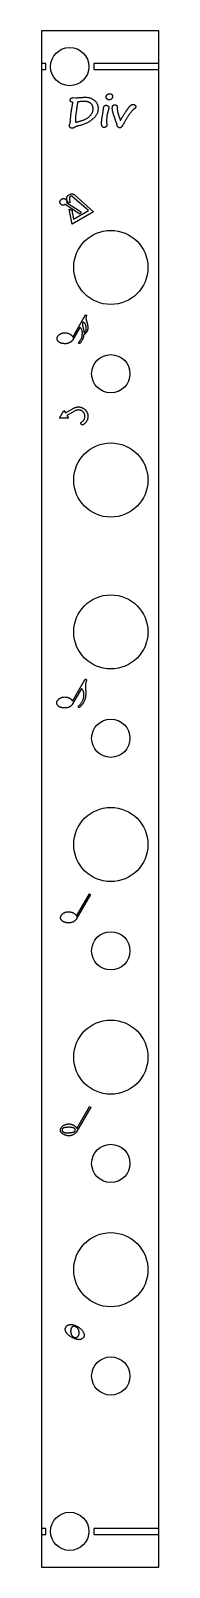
# Model space of a CAD drawing. Extents: x 490 to 500, y 427 to 556.
import ezdxf

# ---------------------------------------------------------------- set-up
doc = ezdxf.new("R2010")
doc.units = 0
doc.layers.get('0').update_dxf_attribs({"linetype": 'CONTINUOUS'})

msp = doc.modelspace()

# ---------------------------------------------------------------- linework, layer by layer
at = {"color": 7, "linetype": 'CONTINUOUS'}
for p, q in [((499.57, 555.93), (489.77, 555.93)), ((489.77, 555.93), (489.77, 553.18)), ((499.57, 553.18), (499.57, 555.93)), ((489.77, 553.18), (489.77, 552.68)), ((490.14, 553.18), (489.77, 553.18)), ((489.77, 552.68), (490.14, 552.68)), ((489.77, 552.68), (489.77, 430.68)), ((490.14, 552.68), (490.14, 553.18)), ((494.14, 553.18), (494.14, 552.68)), ((499.57, 553.18), (494.14, 553.18)), ((494.14, 552.68), (499.57, 552.68)), ((499.57, 552.68), (499.57, 553.18)), ((499.57, 430.68), (499.57, 552.68)), ((492.4, 550.33), (492.63, 550.32)), ((494.9, 549.04), (494.9, 549.04)), ((495.35, 549.23), (495.34, 549.2)), ((492.14, 548.09), (492.17, 548.19)), ((492.9, 540.63), (491.76, 541.4)), ((491.88, 541.56), (493.03, 540.8)), ((491.96, 541.63), (491.9, 541.88)), ((492.16, 541.53), (491.96, 541.63)), ((492.04, 542.17), (492.16, 542.24)), ((492.34, 539.75), (492.1, 541)), ((492.1, 541), (492.32, 540.91)), ((492.11, 541.93), (492.16, 541.53)), ((492.25, 542.08), (492.13, 542.01)), ((493.7, 540.89), (492.35, 542.07)), ((492.5, 542.22), (494.12, 540.77)), ((492.32, 540.91), (492.45, 540.18)), ((494.12, 540.77), (492.34, 539.75)), ((492.45, 540.18), (493.7, 540.89)), ((492.39, 530.31), (493.47, 532.18)), ((493.47, 532.18), (493.51, 532.16)), ((493.54, 532.1), (493.54, 532.09)), ((493.54, 532.09), (493.54, 532.09)), ((493.54, 532.09), (493.54, 532.08)), ((492.98, 531.12), (492.36, 530.04)), ((493.31, 531.54), (493.28, 531.56)), ((493.43, 530.75), (493.46, 530.8)), ((492.9, 529.87), (492.91, 529.89)), ((493.2, 530.1), (493.17, 530.05)), ((493.32, 530.49), (493.29, 530.44)), ((491.78, 523.96), (492.47, 524.36)), ((491.29, 523.53), (491.65, 524.17)), ((492.03, 523.52), (491.29, 523.53)), ((491.65, 524.17), (491.78, 523.96)), ((492.59, 524.14), (491.9, 523.74)), ((491.9, 523.74), (492.03, 523.52)), ((492.38, 499.85), (493.44, 501.69)), ((493.48, 501.7), (493.5, 501.68)), ((493.12, 500.92), (492.35, 499.58)), ((493.3, 499.74), (493.28, 499.72)), ((493.87, 483.69), (492.68, 481.62)), ((492.7, 481.88), (493.78, 483.75)), ((493.78, 483.75), (493.87, 483.69)), ((493.89, 465.9), (492.7, 463.85)), ((492.73, 464.12), (493.79, 465.96)), ((493.79, 465.96), (493.89, 465.9)), ((489.77, 430.68), (489.77, 430.18)), ((490.14, 430.68), (489.77, 430.68)), ((490.14, 430.18), (490.14, 430.68)), ((494.14, 430.68), (494.14, 430.18)), ((499.57, 430.68), (494.14, 430.68)), ((499.57, 430.18), (499.57, 430.68)), ((489.77, 430.18), (490.14, 430.18)), ((489.77, 430.18), (489.77, 427.43)), ((494.14, 430.18), (499.57, 430.18)), ((499.57, 427.43), (499.57, 430.18)), ((489.77, 427.43), (499.57, 427.43))]:
    msp.add_line(p, q, dxfattribs=at)
for centre, radius in [((492.14, 552.93), 1.6), ((495.57, 536.13), 3.1), ((495.57, 527.24), 1.6), ((495.57, 518.35), 3.1), ((495.57, 505.65), 3.1), ((495.57, 496.76), 1.6), ((495.57, 487.87), 3.1), ((495.57, 478.98), 1.6), ((495.57, 470.09), 3.1), ((495.57, 461.2), 1.6), ((495.57, 452.31), 3.1), ((495.57, 443.42), 1.6), ((492.14, 430.43), 1.6)]:
    msp.add_circle(centre, radius, dxfattribs=at)
for points, knots in [([(492.17, 550.11), (492.17, 550.12), (492.17, 550.15), (492.19, 550.19), (492.21, 550.22), (492.24, 550.26), (492.28, 550.29), (492.32, 550.31), (492.36, 550.33), (492.39, 550.33), (492.4, 550.33)], [0, 0, 0, 0, 0.113234, 0.231256, 0.355343, 0.494543, 0.634034, 0.762277, 0.882521, 1, 1, 1, 1]), ([(492.36, 549.95), (492.35, 549.95), (492.32, 549.96), (492.28, 549.97), (492.24, 549.99), (492.22, 550.01), (492.19, 550.03), (492.18, 550.05), (492.17, 550.08), (492.17, 550.1), (492.17, 550.11)], [0, 0, 0, 0, 0.174698, 0.330483, 0.46874, 0.591449, 0.700102, 0.802787, 0.899422, 1, 1, 1, 1]), ([(492.63, 550.32), (492.66, 550.32), (492.72, 550.32), (492.82, 550.33), (492.94, 550.33), (493.02, 550.34), (493.06, 550.34)], [0, 0, 0, 0, 0.199102, 0.431898, 0.698483, 1, 1, 1, 1]), ([(492.87, 549.98), (492.86, 549.98), (492.84, 549.98), (492.82, 549.98), (492.81, 549.98)], [0, 0, 0, 0, 0.557015, 1, 1, 1, 1]), ([(493.39, 550.01), (493.35, 550.01), (493.27, 550.01), (493.15, 550), (493.01, 550), (492.92, 549.99), (492.87, 549.98)], [0, 0, 0, 0, 0.217791, 0.456997, 0.717682, 1, 1, 1, 1]), ([(493.06, 550.34), (493.1, 550.35), (493.17, 550.35), (493.27, 550.36), (493.36, 550.36), (493.42, 550.36), (493.44, 550.36)], [0, 0, 0, 0, 0.293882, 0.558383, 0.79375, 1, 1, 1, 1]), ([(494.09, 549.41), (494.09, 549.43), (494.09, 549.48), (494.08, 549.54), (494.06, 549.6), (494.04, 549.66), (494.02, 549.71), (493.98, 549.76), (493.94, 549.81), (493.9, 549.85), (493.85, 549.89), (493.79, 549.92), (493.73, 549.95), (493.67, 549.97), (493.61, 549.99), (493.54, 550), (493.46, 550.01), (493.41, 550.01), (493.39, 550.01)], [0, 0, 0, 0, 0.064174, 0.126002, 0.185277, 0.242934, 0.300069, 0.35769, 0.415777, 0.475472, 0.536399, 0.597159, 0.659248, 0.722379, 0.787865, 0.855466, 0.926212, 1, 1, 1, 1]), ([(493.44, 550.36), (493.48, 550.36), (493.56, 550.36), (493.67, 550.35), (493.77, 550.33), (493.87, 550.3), (493.97, 550.26), (494.05, 550.22), (494.14, 550.16), (494.21, 550.1), (494.28, 550.03), (494.34, 549.96), (494.39, 549.88), (494.44, 549.79), (494.47, 549.7), (494.49, 549.61), (494.5, 549.51), (494.51, 549.44), (494.51, 549.4)], [0, 0, 0, 0, 0.072073, 0.140817, 0.207248, 0.271219, 0.33337, 0.394467, 0.455264, 0.516214, 0.576587, 0.635307, 0.693529, 0.751707, 0.810728, 0.871422, 0.93443, 1, 1, 1, 1]), ([(495.18, 550.39), (495.18, 550.4), (495.18, 550.44), (495.2, 550.49), (495.22, 550.54), (495.26, 550.58), (495.3, 550.61), (495.35, 550.63), (495.41, 550.65), (495.45, 550.65), (495.48, 550.65)], [0, 0, 0, 0, 0.126587, 0.243542, 0.357362, 0.472232, 0.590962, 0.714805, 0.850135, 1, 1, 1, 1]), ([(495.43, 550.14), (495.42, 550.14), (495.39, 550.14), (495.34, 550.16), (495.3, 550.18), (495.26, 550.22), (495.22, 550.26), (495.2, 550.3), (495.18, 550.34), (495.18, 550.37), (495.18, 550.39)], [0, 0, 0, 0, 0.126073, 0.250363, 0.37963, 0.51878, 0.656687, 0.77953, 0.893199, 1, 1, 1, 1]), ([(495.73, 550.43), (495.72, 550.41), (495.72, 550.37), (495.7, 550.32), (495.67, 550.27), (495.62, 550.23), (495.57, 550.19), (495.52, 550.16), (495.48, 550.14), (495.45, 550.14), (495.43, 550.14)], [0, 0, 0, 0, 0.127579, 0.254655, 0.388734, 0.535461, 0.678805, 0.8029, 0.908315, 1, 1, 1, 1]), ([(495.48, 550.65), (495.49, 550.65), (495.53, 550.65), (495.58, 550.64), (495.62, 550.62), (495.66, 550.59), (495.69, 550.55), (495.71, 550.52), (495.72, 550.47), (495.72, 550.45), (495.73, 550.43)], [0, 0, 0, 0, 0.1438061, 0.2776732, 0.4041234, 0.5304867, 0.6531683, 0.7696361, 0.8830226, 1, 1, 1, 1]), ([(492.2, 548.48), (492.21, 548.58), (492.22, 548.78), (492.26, 549.08), (492.31, 549.39), (492.34, 549.6), (492.36, 549.71)], [0, 0, 0, 0, 0.2404744, 0.4873915, 0.7404888, 1, 1, 1, 1]), ([(492.39, 549.91), (492.39, 549.92), (492.39, 549.93), (492.38, 549.94), (492.38, 549.95), (492.37, 549.95), (492.36, 549.95)], [0, 0, 0, 0, 0.273047, 0.501902, 0.734393, 1, 1, 1, 1]), ([(492.36, 549.71), (492.37, 549.73), (492.37, 549.77), (492.38, 549.82), (492.39, 549.87), (492.39, 549.9), (492.39, 549.91)], [0, 0, 0, 0, 0.310744, 0.580366, 0.811356, 1, 1, 1, 1]), ([(492.81, 549.98), (492.8, 549.93), (492.78, 549.84), (492.76, 549.71), (492.74, 549.58), (492.72, 549.46), (492.71, 549.35), (492.69, 549.23), (492.68, 549.13), (492.66, 549.03), (492.65, 548.93), (492.64, 548.84), (492.63, 548.75), (492.63, 548.67), (492.62, 548.6), (492.62, 548.53), (492.62, 548.46), (492.62, 548.42), (492.62, 548.4)], [0, 0, 0, 0, 0.0874641, 0.1713575, 0.2523037, 0.3296834, 0.4038101, 0.4743752, 0.5420058, 0.6060819, 0.6669202, 0.7242469, 0.778314, 0.8291627, 0.8768245, 0.9212668, 0.9622219, 1, 1, 1, 1]), ([(492.63, 548.28), (492.64, 548.28), (492.66, 548.28), (492.7, 548.29), (492.74, 548.3), (492.8, 548.31), (492.87, 548.33), (492.95, 548.35), (493.04, 548.38), (493.14, 548.41), (493.24, 548.44), (493.34, 548.48), (493.43, 548.52), (493.52, 548.57), (493.61, 548.62), (493.69, 548.68), (493.76, 548.74), (493.83, 548.8), (493.89, 548.87), (493.94, 548.94), (493.99, 549.01), (494.03, 549.09), (494.06, 549.17), (494.08, 549.25), (494.09, 549.33), (494.09, 549.38), (494.09, 549.41)], [0, 0, 0, 0, 0.013721, 0.032866, 0.057509, 0.087685, 0.123171, 0.164527, 0.211146, 0.26334, 0.317632, 0.370029, 0.421243, 0.47089, 0.519711, 0.567494, 0.614711, 0.661352, 0.707145, 0.750989, 0.793453, 0.835071, 0.876016, 0.916873, 0.958151, 1, 1, 1, 1]), ([(494.51, 549.4), (494.51, 549.36), (494.5, 549.28), (494.48, 549.17), (494.45, 549.05), (494.4, 548.94), (494.33, 548.83), (494.25, 548.73), (494.16, 548.62), (494.05, 548.53), (493.94, 548.43), (493.82, 548.35), (493.69, 548.27), (493.55, 548.2), (493.41, 548.14), (493.27, 548.08), (493.12, 548.03), (493.01, 548.01), (492.96, 547.99)], [0, 0, 0, 0, 0.053315, 0.10582, 0.158787, 0.212715, 0.268515, 0.326461, 0.38764, 0.45224, 0.518599, 0.58508, 0.651957, 0.719094, 0.787471, 0.856751, 0.927679, 1, 1, 1, 1]), ([(494.8, 548.17), (494.8, 548.19), (494.8, 548.24), (494.8, 548.32), (494.81, 548.4), (494.82, 548.49), (494.83, 548.58), (494.84, 548.67), (494.86, 548.77), (494.87, 548.83), (494.87, 548.87)], [0, 0, 0, 0, 0.104576, 0.214981, 0.331243, 0.452773, 0.581061, 0.714757, 0.853919, 1, 1, 1, 1]), ([(494.87, 548.87), (494.88, 548.9), (494.89, 548.95), (494.9, 549.01), (494.9, 549.04)], [0, 0, 0, 0, 0.5148458, 1, 1, 1, 1]), ([(494.9, 549.04), (494.91, 549.06), (494.92, 549.11), (494.93, 549.17), (494.93, 549.23), (494.94, 549.28), (494.95, 549.32), (494.95, 549.35), (494.95, 549.37), (494.96, 549.39), (494.96, 549.39)], [0, 0, 0, 0, 0.207783, 0.391714, 0.551125, 0.68805, 0.802083, 0.890862, 0.956665, 1, 1, 1, 1]), ([(494.96, 549.39), (494.96, 549.41), (494.96, 549.45), (494.97, 549.51), (494.98, 549.56), (495.01, 549.6), (495.04, 549.64), (495.07, 549.67), (495.12, 549.69), (495.15, 549.69), (495.16, 549.69)], [0, 0, 0, 0, 0.150374, 0.290308, 0.421351, 0.547901, 0.667065, 0.77699, 0.885044, 1, 1, 1, 1]), ([(495.16, 549.69), (495.18, 549.69), (495.22, 549.69), (495.26, 549.68), (495.31, 549.66), (495.34, 549.64), (495.37, 549.61), (495.39, 549.58), (495.4, 549.55), (495.4, 549.52), (495.4, 549.51)], [0, 0, 0, 0, 0.163386, 0.309948, 0.44396, 0.572095, 0.691655, 0.799265, 0.899633, 1, 1, 1, 1]), ([(495.34, 549.2), (495.33, 549.17), (495.31, 549.12), (495.3, 549.04), (495.28, 548.97), (495.26, 548.9), (495.25, 548.84), (495.24, 548.78), (495.24, 548.72), (495.23, 548.65), (495.22, 548.57), (495.22, 548.48), (495.21, 548.4), (495.21, 548.35), (495.21, 548.33)], [0, 0, 0, 0, 0.0937, 0.182834, 0.267563, 0.34735, 0.422112, 0.492551, 0.558629, 0.619916, 0.731917, 0.832391, 0.921934, 1, 1, 1, 1]), ([(495.4, 549.51), (495.4, 549.51), (495.4, 549.49), (495.4, 549.47), (495.4, 549.44), (495.39, 549.41), (495.38, 549.37), (495.37, 549.33), (495.36, 549.28), (495.35, 549.25), (495.35, 549.23)], [0, 0, 0, 0, 0.06659, 0.149302, 0.250572, 0.366241, 0.49911, 0.648512, 0.816589, 1, 1, 1, 1]), ([(495.69, 549.46), (495.69, 549.48), (495.7, 549.52), (495.7, 549.58), (495.72, 549.63), (495.74, 549.67), (495.77, 549.7), (495.81, 549.72), (495.86, 549.74), (495.89, 549.74), (495.9, 549.74)], [0, 0, 0, 0, 0.164363, 0.307783, 0.434751, 0.549075, 0.655313, 0.762276, 0.874497, 1, 1, 1, 1]), ([(495.97, 548.42), (495.96, 548.45), (495.94, 548.51), (495.91, 548.6), (495.88, 548.68), (495.85, 548.76), (495.83, 548.84), (495.8, 548.91), (495.78, 548.98), (495.76, 549.05), (495.75, 549.11), (495.73, 549.17), (495.72, 549.23), (495.71, 549.28), (495.7, 549.33), (495.7, 549.38), (495.69, 549.42), (495.69, 549.45), (495.69, 549.46)], [0, 0, 0, 0, 0.088822, 0.173791, 0.255075, 0.332967, 0.407633, 0.478639, 0.545863, 0.609901, 0.670319, 0.727586, 0.781172, 0.831582, 0.878488, 0.921928, 0.962415, 1, 1, 1, 1]), ([(495.9, 549.74), (495.92, 549.74), (495.95, 549.74), (495.99, 549.72), (496.03, 549.7), (496.06, 549.68), (496.08, 549.64), (496.1, 549.59), (496.11, 549.54), (496.11, 549.51), (496.11, 549.49)], [0, 0, 0, 0, 0.129401, 0.24675, 0.354387, 0.461756, 0.575807, 0.700326, 0.839948, 1, 1, 1, 1]), ([(496.11, 549.49), (496.11, 549.46), (496.11, 549.41), (496.11, 549.35), (496.11, 549.3), (496.12, 549.26), (496.12, 549.23), (496.13, 549.21), (496.13, 549.19), (496.14, 549.16), (496.14, 549.12), (496.15, 549.09), (496.16, 549.05), (496.18, 548.99), (496.2, 548.92), (496.22, 548.84), (496.25, 548.77), (496.26, 548.73), (496.27, 548.71)], [0, 0, 0, 0, 0.093752, 0.17315, 0.238225, 0.288416, 0.31246, 0.340411, 0.373507, 0.410656, 0.453101, 0.499486, 0.551025, 0.606665, 0.718272, 0.821066, 0.915145, 1, 1, 1, 1]), ([(496.27, 548.71), (496.28, 548.69), (496.29, 548.67), (496.3, 548.62), (496.32, 548.57), (496.33, 548.54), (496.34, 548.52)], [0, 0, 0, 0, 0.207143, 0.443542, 0.707546, 1, 1, 1, 1]), ([(496.45, 548.55), (496.45, 548.55), (496.46, 548.57), (496.48, 548.6), (496.5, 548.64), (496.53, 548.69), (496.56, 548.74), (496.6, 548.8), (496.64, 548.87), (496.69, 548.95), (496.74, 549.03), (496.79, 549.11), (496.84, 549.18), (496.88, 549.25), (496.93, 549.31), (496.97, 549.37), (497.01, 549.43), (497.05, 549.48), (497.09, 549.53), (497.12, 549.57), (497.16, 549.61), (497.19, 549.64), (497.21, 549.67), (497.24, 549.69), (497.26, 549.71), (497.29, 549.73), (497.32, 549.74), (497.36, 549.76), (497.4, 549.76), (497.43, 549.77), (497.45, 549.77)], [0, 0, 0, 0, 0.015084, 0.036415, 0.063579, 0.096999, 0.136149, 0.181399, 0.232646, 0.290156, 0.349206, 0.405574, 0.459194, 0.510238, 0.558461, 0.603947, 0.646818, 0.686969, 0.724359, 0.758181, 0.789083, 0.816445, 0.840724, 0.861967, 0.879793, 0.894978, 0.921952, 0.948068, 0.973972, 1, 1, 1, 1]), ([(497.51, 549.38), (497.49, 549.37), (497.47, 549.35), (497.43, 549.31), (497.38, 549.27), (497.34, 549.22), (497.29, 549.16), (497.24, 549.09), (497.18, 549.02), (497.12, 548.94), (497.06, 548.85), (497, 548.76), (496.94, 548.66), (496.87, 548.56), (496.81, 548.45), (496.74, 548.34), (496.67, 548.22), (496.63, 548.13), (496.6, 548.09)], [0, 0, 0, 0, 0.029043, 0.062821, 0.1010178, 0.1441953, 0.1926539, 0.246001, 0.3042788, 0.3675195, 0.4350455, 0.5058139, 0.5798531, 0.6571881, 0.7377317, 0.8220402, 0.9092618, 1, 1, 1, 1]), ([(497.45, 549.77), (497.46, 549.77), (497.49, 549.76), (497.53, 549.75), (497.56, 549.73), (497.59, 549.71), (497.62, 549.68), (497.64, 549.65), (497.65, 549.61), (497.65, 549.58), (497.65, 549.57)], [0, 0, 0, 0, 0.135048, 0.26033, 0.383564, 0.508456, 0.632126, 0.752562, 0.872841, 1, 1, 1, 1]), ([(497.65, 549.57), (497.65, 549.56), (497.65, 549.54), (497.64, 549.52), (497.63, 549.49), (497.61, 549.47), (497.59, 549.45), (497.57, 549.42), (497.54, 549.4), (497.52, 549.38), (497.51, 549.38)], [0, 0, 0, 0, 0.09854, 0.200684, 0.306517, 0.421046, 0.547575, 0.68506, 0.835961, 1, 1, 1, 1]), ([(492.1, 547.98), (492.1, 547.99), (492.1, 548), (492.11, 548.03), (492.12, 548.06), (492.13, 548.08), (492.14, 548.09)], [0, 0, 0, 0, 0.180823, 0.41019, 0.680118, 1, 1, 1, 1]), ([(492.33, 547.77), (492.31, 547.77), (492.28, 547.77), (492.24, 547.79), (492.2, 547.81), (492.17, 547.85), (492.14, 547.89), (492.12, 547.92), (492.11, 547.95), (492.1, 547.97), (492.1, 547.98)], [0, 0, 0, 0, 0.12671, 0.255223, 0.391077, 0.541493, 0.689184, 0.813517, 0.915042, 1, 1, 1, 1]), ([(492.17, 548.19), (492.17, 548.19), (492.18, 548.21), (492.18, 548.24), (492.18, 548.27), (492.19, 548.3), (492.19, 548.34), (492.19, 548.39), (492.2, 548.43), (492.2, 548.47), (492.2, 548.48)], [0, 0, 0, 0, 0.077257, 0.169157, 0.272524, 0.390955, 0.522795, 0.667926, 0.828079, 1, 1, 1, 1]), ([(492.55, 547.85), (492.54, 547.83), (492.5, 547.81), (492.44, 547.79), (492.38, 547.77), (492.35, 547.77), (492.33, 547.77)], [0, 0, 0, 0, 0.273966, 0.527449, 0.768259, 1, 1, 1, 1]), ([(492.96, 547.99), (492.93, 547.99), (492.88, 547.98), (492.82, 547.96), (492.76, 547.95), (492.72, 547.93), (492.68, 547.92), (492.64, 547.9), (492.6, 547.87), (492.57, 547.86), (492.55, 547.85)], [0, 0, 0, 0, 0.185856, 0.344189, 0.472904, 0.574115, 0.66469, 0.766486, 0.877143, 1, 1, 1, 1]), ([(492.62, 548.4), (492.62, 548.39), (492.62, 548.36), (492.62, 548.33), (492.62, 548.3), (492.62, 548.29), (492.63, 548.28)], [0, 0, 0, 0, 0.325888, 0.602744, 0.826855, 1, 1, 1, 1]), ([(495.02, 547.83), (495, 547.83), (494.97, 547.83), (494.92, 547.85), (494.88, 547.88), (494.85, 547.92), (494.82, 547.96), (494.81, 548.02), (494.8, 548.09), (494.8, 548.14), (494.8, 548.17)], [0, 0, 0, 0, 0.115219, 0.220136, 0.322152, 0.428215, 0.543903, 0.676137, 0.827398, 1, 1, 1, 1]), ([(495.25, 548), (495.25, 547.99), (495.25, 547.98), (495.23, 547.95), (495.21, 547.93), (495.18, 547.9), (495.14, 547.87), (495.1, 547.85), (495.06, 547.83), (495.03, 547.83), (495.02, 547.83)], [0, 0, 0, 0, 0.070013, 0.162002, 0.280128, 0.427674, 0.582213, 0.725845, 0.862462, 1, 1, 1, 1]), ([(495.21, 548.33), (495.21, 548.31), (495.21, 548.27), (495.22, 548.21), (495.23, 548.13), (495.24, 548.08), (495.25, 548.05)], [0, 0, 0, 0, 0.201072, 0.433875, 0.700551, 1, 1, 1, 1]), ([(495.25, 548.05), (495.25, 548.04), (495.25, 548.03), (495.25, 548.01), (495.25, 548)], [0, 0, 0, 0, 0.556706, 1, 1, 1, 1]), ([(496.11, 547.94), (496.11, 547.95), (496.11, 547.98), (496.1, 548.02), (496.09, 548.07), (496.08, 548.12), (496.06, 548.19), (496.03, 548.26), (496, 548.34), (495.98, 548.39), (495.97, 548.42)], [0, 0, 0, 0, 0.064077, 0.145134, 0.242438, 0.358143, 0.491966, 0.643771, 0.812362, 1, 1, 1, 1]), ([(496.33, 547.8), (496.32, 547.8), (496.3, 547.8), (496.27, 547.81), (496.25, 547.82), (496.22, 547.84), (496.19, 547.86), (496.16, 547.88), (496.14, 547.91), (496.12, 547.93), (496.11, 547.94)], [0, 0, 0, 0, 0.098665, 0.200425, 0.308667, 0.425188, 0.551432, 0.688172, 0.837903, 1, 1, 1, 1]), ([(496.6, 548.09), (496.59, 548.07), (496.57, 548.03), (496.53, 547.97), (496.5, 547.92), (496.46, 547.87), (496.43, 547.84), (496.39, 547.82), (496.36, 547.8), (496.34, 547.8), (496.33, 547.8)], [0, 0, 0, 0, 0.188079, 0.355287, 0.503498, 0.632928, 0.745031, 0.840927, 0.92479, 1, 1, 1, 1]), ([(496.34, 548.52), (496.34, 548.51), (496.35, 548.48), (496.36, 548.46), (496.37, 548.43), (496.37, 548.42), (496.38, 548.42)], [0, 0, 0, 0, 0.322881, 0.596329, 0.825195, 1, 1, 1, 1]), ([(496.38, 548.42), (496.38, 548.42), (496.39, 548.43), (496.4, 548.46), (496.42, 548.5), (496.44, 548.53), (496.45, 548.55)], [0, 0, 0, 0, 0.1075721, 0.3136291, 0.6075658, 1, 1, 1, 1]), ([(492.16, 542.24), (492.17, 542.25), (492.2, 542.26), (492.25, 542.28), (492.3, 542.29), (492.35, 542.29), (492.39, 542.28), (492.43, 542.26), (492.47, 542.25), (492.49, 542.23), (492.5, 542.22)], [0, 0, 0, 0, 0.1410195, 0.2749793, 0.4067845, 0.5382812, 0.6643377, 0.7817134, 0.8920257, 1, 1, 1, 1]), ([(491.36, 541.47), (491.35, 541.49), (491.33, 541.52), (491.32, 541.57), (491.32, 541.62), (491.33, 541.68), (491.35, 541.73), (491.38, 541.77), (491.41, 541.81), (491.45, 541.83), (491.46, 541.84)], [0, 0, 0, 0, 0.125807, 0.247347, 0.369846, 0.497645, 0.625743, 0.748031, 0.871599, 1, 1, 1, 1]), ([(491.73, 541.37), (491.71, 541.37), (491.68, 541.35), (491.63, 541.34), (491.57, 541.34), (491.52, 541.34), (491.47, 541.36), (491.42, 541.39), (491.38, 541.43), (491.37, 541.46), (491.36, 541.47)], [0, 0, 0, 0, 0.12807, 0.252043, 0.374621, 0.502734, 0.63074, 0.752327, 0.873802, 1, 1, 1, 1]), ([(491.46, 541.84), (491.48, 541.85), (491.52, 541.87), (491.58, 541.89), (491.64, 541.89), (491.7, 541.88), (491.75, 541.86), (491.8, 541.84), (491.83, 541.8), (491.85, 541.77), (491.86, 541.76)], [0, 0, 0, 0, 0.142337, 0.276478, 0.405438, 0.535754, 0.66214, 0.778776, 0.890134, 1, 1, 1, 1]), ([(491.76, 541.4), (491.75, 541.39), (491.74, 541.38), (491.73, 541.38), (491.73, 541.37)], [0, 0, 0, 0, 0.460978, 1, 1, 1, 1]), ([(491.86, 541.76), (491.87, 541.74), (491.89, 541.71), (491.89, 541.66), (491.89, 541.61), (491.89, 541.58), (491.88, 541.56)], [0, 0, 0, 0, 0.259716, 0.523308, 0.776602, 1, 1, 1, 1]), ([(491.9, 541.88), (491.9, 541.9), (491.9, 541.92), (491.9, 541.97), (491.91, 542.01), (491.92, 542.05), (491.94, 542.09), (491.97, 542.12), (492, 542.15), (492.03, 542.17), (492.04, 542.17)], [0, 0, 0, 0, 0.127277, 0.251071, 0.373634, 0.50061, 0.626499, 0.749278, 0.873122, 1, 1, 1, 1]), ([(492.13, 542.01), (492.13, 542.01), (492.12, 542), (492.12, 541.99), (492.11, 541.97), (492.11, 541.96), (492.11, 541.95), (492.11, 541.93), (492.11, 541.93)], [0, 0, 0, 0, 0.153148, 0.342895, 0.465827, 0.614081, 0.791377, 1, 1, 1, 1]), ([(492.35, 542.07), (492.35, 542.07), (492.33, 542.08), (492.3, 542.09), (492.28, 542.09), (492.26, 542.08), (492.25, 542.08)], [0, 0, 0, 0, 0.243429, 0.490967, 0.746585, 1, 1, 1, 1]), ([(493, 540.63), (492.99, 540.63), (492.98, 540.62), (492.95, 540.62), (492.93, 540.62), (492.91, 540.63), (492.9, 540.63)], [0, 0, 0, 0, 0.258707, 0.494781, 0.736169, 1, 1, 1, 1]), ([(493.04, 540.66), (493.03, 540.66), (493.02, 540.65), (493.01, 540.64), (493, 540.63)], [0, 0, 0, 0, 0.567043, 1, 1, 1, 1]), ([(493.03, 540.8), (493.04, 540.8), (493.05, 540.79), (493.06, 540.78), (493.06, 540.77)], [0, 0, 0, 0, 0.591061, 1, 1, 1, 1]), ([(493.06, 540.77), (493.06, 540.77), (493.07, 540.75), (493.07, 540.72), (493.06, 540.69), (493.05, 540.68), (493.04, 540.66)], [0, 0, 0, 0, 0.199614, 0.418972, 0.680821, 1, 1, 1, 1]), ([(493.54, 532.08), (493.53, 532.05), (493.51, 532.01), (493.5, 531.95), (493.49, 531.9), (493.49, 531.84), (493.5, 531.79), (493.51, 531.74), (493.53, 531.68), (493.54, 531.64), (493.55, 531.62)], [0, 0, 0, 0, 0.146497, 0.278088, 0.395382, 0.501882, 0.609358, 0.727163, 0.858076, 1, 1, 1, 1]), ([(493.51, 532.16), (493.51, 532.16), (493.52, 532.15), (493.54, 532.13), (493.54, 532.12), (493.54, 532.1), (493.54, 532.1)], [0, 0, 0, 0, 0.24757, 0.498696, 0.751217, 1, 1, 1, 1]), ([(493.19, 530.52), (493.2, 530.54), (493.2, 530.58), (493.2, 530.64), (493.2, 530.69), (493.19, 530.74), (493.19, 530.79), (493.18, 530.83), (493.17, 530.87), (493.15, 530.92), (493.12, 530.97), (493.08, 531.03), (493.04, 531.08), (493, 531.1), (492.98, 531.12)], [0, 0, 0, 0, 0.09201, 0.178081, 0.259016, 0.33437, 0.404389, 0.470005, 0.531398, 0.588755, 0.696754, 0.800076, 0.900509, 1, 1, 1, 1]), ([(493.23, 531.54), (493.23, 531.52), (493.22, 531.49), (493.21, 531.44), (493.2, 531.39), (493.21, 531.34), (493.21, 531.3), (493.22, 531.24), (493.23, 531.19), (493.24, 531.15), (493.25, 531.12)], [0, 0, 0, 0, 0.136331, 0.260372, 0.373153, 0.476496, 0.583524, 0.706565, 0.844997, 1, 1, 1, 1]), ([(493.24, 531.56), (493.24, 531.56), (493.24, 531.56), (493.23, 531.55), (493.23, 531.55), (493.23, 531.54), (493.23, 531.54)], [0, 0, 0, 0, 0.238265, 0.504425, 0.783054, 1, 1, 1, 1]), ([(493.28, 531.56), (493.28, 531.56), (493.27, 531.56), (493.26, 531.57), (493.25, 531.57), (493.24, 531.56), (493.24, 531.56)], [0, 0, 0, 0, 0.353082, 0.619062, 0.816099, 1, 1, 1, 1]), ([(493.25, 531.12), (493.25, 531.11), (493.26, 531.08), (493.27, 531.04), (493.28, 531), (493.28, 530.98), (493.28, 530.97)], [0, 0, 0, 0, 0.302719, 0.570563, 0.80365, 1, 1, 1, 1]), ([(493.28, 530.97), (493.29, 530.95), (493.3, 530.9), (493.31, 530.84), (493.31, 530.78), (493.32, 530.74), (493.32, 530.72)], [0, 0, 0, 0, 0.272034, 0.530716, 0.772545, 1, 1, 1, 1]), ([(493.52, 531.06), (493.52, 531.09), (493.52, 531.14), (493.5, 531.21), (493.49, 531.28), (493.46, 531.35), (493.43, 531.41), (493.4, 531.46), (493.36, 531.51), (493.32, 531.53), (493.31, 531.54)], [0, 0, 0, 0, 0.139256, 0.275001, 0.408062, 0.538492, 0.662793, 0.779151, 0.889924, 1, 1, 1, 1]), ([(493.57, 530.77), (493.56, 530.75), (493.54, 530.72), (493.5, 530.67), (493.47, 530.63), (493.43, 530.58), (493.39, 530.55), (493.36, 530.52), (493.34, 530.5), (493.32, 530.49), (493.32, 530.49)], [0, 0, 0, 0, 0.1514, 0.304338, 0.458388, 0.614076, 0.756782, 0.868426, 0.948537, 1, 1, 1, 1]), ([(493.32, 530.72), (493.32, 530.71), (493.32, 530.7), (493.33, 530.7), (493.33, 530.7)], [0, 0, 0, 0, 0.433725, 1, 1, 1, 1]), ([(493.37, 530.69), (493.38, 530.7), (493.39, 530.7), (493.41, 530.72), (493.42, 530.73), (493.42, 530.74), (493.43, 530.75)], [0, 0, 0, 0, 0.297317, 0.605488, 0.860052, 1, 1, 1, 1]), ([(493.46, 530.8), (493.47, 530.82), (493.49, 530.86), (493.51, 530.93), (493.52, 531), (493.52, 531.04), (493.52, 531.06)], [0, 0, 0, 0, 0.268736, 0.521109, 0.763707, 1, 1, 1, 1]), ([(493.55, 531.62), (493.55, 531.6), (493.57, 531.56), (493.58, 531.52), (493.59, 531.49), (493.59, 531.47), (493.59, 531.46)], [0, 0, 0, 0, 0.363395, 0.650062, 0.861601, 1, 1, 1, 1]), ([(493.62, 530.86), (493.61, 530.86), (493.61, 530.84), (493.6, 530.82), (493.58, 530.8), (493.57, 530.78), (493.57, 530.77)], [0, 0, 0, 0, 0.183699, 0.413973, 0.684183, 1, 1, 1, 1]), ([(493.59, 531.46), (493.6, 531.44), (493.61, 531.4), (493.62, 531.34), (493.63, 531.29), (493.64, 531.25), (493.65, 531.2), (493.65, 531.17), (493.66, 531.13), (493.66, 531.09), (493.66, 531.05), (493.65, 530.99), (493.64, 530.93), (493.62, 530.89), (493.62, 530.86)], [0, 0, 0, 0, 0.101682, 0.19599, 0.282087, 0.360683, 0.431805, 0.494789, 0.549766, 0.597394, 0.687319, 0.78375, 0.887823, 1, 1, 1, 1]), ([(491.3, 529.86), (491.29, 529.86), (491.27, 529.88), (491.23, 529.9), (491.2, 529.93), (491.18, 529.95), (491.15, 529.98), (491.13, 530.01), (491.12, 530.05), (491.1, 530.08), (491.09, 530.11), (491.08, 530.15), (491.08, 530.18), (491.08, 530.22), (491.09, 530.25), (491.1, 530.28), (491.11, 530.32), (491.12, 530.34), (491.13, 530.35)], [0, 0, 0, 0, 0.071959, 0.140722, 0.207875, 0.272258, 0.334836, 0.397261, 0.458532, 0.519842, 0.580421, 0.639132, 0.697567, 0.755151, 0.813353, 0.873085, 0.935169, 1, 1, 1, 1]), ([(491.13, 530.35), (491.14, 530.36), (491.15, 530.39), (491.18, 530.42), (491.21, 530.46), (491.24, 530.49), (491.27, 530.52), (491.31, 530.54), (491.35, 530.57), (491.39, 530.59), (491.44, 530.61), (491.48, 530.62), (491.53, 530.64), (491.58, 530.65), (491.63, 530.66), (491.68, 530.66), (491.73, 530.66), (491.8, 530.66), (491.88, 530.65), (491.99, 530.63), (492.09, 530.59), (492.15, 530.56), (492.18, 530.54)], [0, 0, 0, 0, 0.03742, 0.074576, 0.111684, 0.149221, 0.186926, 0.22547, 0.264627, 0.305115, 0.345979, 0.386918, 0.42787, 0.469158, 0.511117, 0.553841, 0.597143, 0.641511, 0.730399, 0.818936, 0.908298, 1, 1, 1, 1]), ([(492.36, 530.04), (492.35, 530.03), (492.34, 530.01), (492.31, 529.97), (492.28, 529.94), (492.25, 529.91), (492.22, 529.89), (492.18, 529.86), (492.13, 529.84), (492.07, 529.81), (491.99, 529.79), (491.89, 529.76), (491.78, 529.75), (491.7, 529.75), (491.63, 529.76), (491.57, 529.76), (491.52, 529.77), (491.48, 529.78), (491.43, 529.8), (491.39, 529.81), (491.34, 529.83), (491.32, 529.85), (491.3, 529.86)], [0, 0, 0, 0, 0.035428, 0.071357, 0.107542, 0.144832, 0.182745, 0.222579, 0.263738, 0.306753, 0.39463, 0.482858, 0.572076, 0.663725, 0.709485, 0.753952, 0.797341, 0.839661, 0.880874, 0.920937, 0.960812, 1, 1, 1, 1]), ([(492.18, 530.54), (492.19, 530.53), (492.22, 530.52), (492.25, 530.49), (492.28, 530.47), (492.31, 530.44), (492.34, 530.41), (492.36, 530.38), (492.37, 530.34), (492.38, 530.32), (492.39, 530.31)], [0, 0, 0, 0, 0.141069, 0.274296, 0.40346, 0.528435, 0.649238, 0.766122, 0.882871, 1, 1, 1, 1]), ([(492.89, 529.79), (492.89, 529.8), (492.88, 529.8), (492.88, 529.82), (492.89, 529.85), (492.89, 529.86), (492.9, 529.87)], [0, 0, 0, 0, 0.193976, 0.423046, 0.689289, 1, 1, 1, 1]), ([(492.91, 529.77), (492.91, 529.77), (492.91, 529.78), (492.9, 529.79), (492.89, 529.79)], [0, 0, 0, 0, 0.305756, 1, 1, 1, 1]), ([(492.91, 529.89), (492.92, 529.9), (492.95, 529.94), (492.99, 529.99), (493.03, 530.04), (493.05, 530.08), (493.06, 530.1)], [0, 0, 0, 0, 0.259278, 0.510665, 0.757976, 1, 1, 1, 1]), ([(492.99, 529.78), (492.98, 529.78), (492.97, 529.77), (492.95, 529.76), (492.93, 529.76), (492.92, 529.77), (492.91, 529.77)], [0, 0, 0, 0, 0.316347, 0.573419, 0.796636, 1, 1, 1, 1]), ([(493.17, 530.05), (493.15, 530.02), (493.11, 529.96), (493.07, 529.89), (493.03, 529.84), (493.02, 529.81), (493, 529.79), (492.99, 529.79), (492.99, 529.78)], [0, 0, 0, 0, 0.325914, 0.644769, 0.784874, 0.891654, 0.96274, 1, 1, 1, 1]), ([(493.06, 530.1), (493.08, 530.13), (493.12, 530.2), (493.16, 530.3), (493.18, 530.41), (493.19, 530.48), (493.19, 530.52)], [0, 0, 0, 0, 0.260262, 0.512288, 0.757457, 1, 1, 1, 1]), ([(493.29, 530.44), (493.29, 530.41), (493.29, 530.35), (493.27, 530.27), (493.24, 530.18), (493.21, 530.13), (493.2, 530.1)], [0, 0, 0, 0, 0.25412, 0.502257, 0.75023, 1, 1, 1, 1]), ([(493.33, 530.7), (493.33, 530.69), (493.34, 530.69), (493.35, 530.69), (493.36, 530.69), (493.37, 530.69), (493.37, 530.69)], [0, 0, 0, 0, 0.237727, 0.530508, 0.800727, 1, 1, 1, 1]), ([(492.47, 524.36), (492.48, 524.37), (492.51, 524.38), (492.56, 524.41), (492.61, 524.42), (492.66, 524.44), (492.71, 524.45), (492.76, 524.46), (492.81, 524.46), (492.86, 524.47), (492.92, 524.46), (492.97, 524.46), (493.02, 524.45), (493.07, 524.44), (493.12, 524.42), (493.17, 524.41), (493.21, 524.39), (493.26, 524.36), (493.31, 524.33), (493.35, 524.3), (493.39, 524.27), (493.43, 524.24), (493.46, 524.2), (493.49, 524.16), (493.53, 524.12), (493.54, 524.08), (493.55, 524.07)], [0, 0, 0, 0, 0.042943, 0.084968, 0.126885, 0.16824, 0.209628, 0.250747, 0.292579, 0.334563, 0.376557, 0.418047, 0.459165, 0.50014, 0.541066, 0.582098, 0.623841, 0.665853, 0.70798, 0.749693, 0.790795, 0.832176, 0.873543, 0.915129, 0.957042, 1, 1, 1, 1]), ([(493.34, 523.95), (493.33, 523.97), (493.3, 524.01), (493.25, 524.06), (493.2, 524.11), (493.14, 524.14), (493.08, 524.17), (493.01, 524.2), (492.94, 524.21), (492.87, 524.21), (492.8, 524.21), (492.72, 524.19), (492.66, 524.17), (492.61, 524.15), (492.59, 524.14)], [0, 0, 0, 0, 0.084072, 0.16598, 0.247604, 0.330575, 0.414001, 0.496351, 0.578772, 0.662873, 0.747507, 0.831109, 0.914571, 1, 1, 1, 1]), ([(493.09, 523.03), (493.08, 523.04), (493.08, 523.05), (493.07, 523.08), (493.07, 523.1), (493.08, 523.13), (493.08, 523.15), (493.1, 523.17), (493.11, 523.19), (493.13, 523.2), (493.13, 523.2)], [0, 0, 0, 0, 0.13274, 0.258179, 0.382626, 0.511435, 0.637081, 0.757583, 0.876474, 1, 1, 1, 1]), ([(493.26, 522.98), (493.25, 522.98), (493.24, 522.97), (493.21, 522.97), (493.19, 522.97), (493.17, 522.97), (493.14, 522.98), (493.12, 522.99), (493.1, 523.01), (493.09, 523.02), (493.09, 523.03)], [0, 0, 0, 0, 0.122679, 0.243978, 0.366775, 0.496224, 0.62737, 0.751491, 0.874072, 1, 1, 1, 1]), ([(493.13, 523.2), (493.15, 523.21), (493.19, 523.24), (493.25, 523.29), (493.3, 523.34), (493.34, 523.4), (493.37, 523.47), (493.39, 523.53), (493.41, 523.6), (493.41, 523.67), (493.41, 523.75), (493.39, 523.82), (493.37, 523.88), (493.35, 523.92), (493.34, 523.95)], [0, 0, 0, 0, 0.084985, 0.168538, 0.251711, 0.33628, 0.420384, 0.5027, 0.58512, 0.668624, 0.751996, 0.834128, 0.916119, 1, 1, 1, 1]), ([(493.55, 524.07), (493.56, 524.05), (493.58, 524.02), (493.6, 523.97), (493.62, 523.93), (493.63, 523.88), (493.65, 523.83), (493.65, 523.78), (493.66, 523.72), (493.66, 523.67), (493.66, 523.62), (493.65, 523.57), (493.64, 523.52), (493.63, 523.47), (493.62, 523.42), (493.6, 523.37), (493.58, 523.32), (493.55, 523.27), (493.52, 523.23), (493.49, 523.19), (493.46, 523.15), (493.43, 523.11), (493.39, 523.07), (493.35, 523.04), (493.31, 523.01), (493.27, 522.99), (493.26, 522.98)], [0, 0, 0, 0, 0.0429, 0.084742, 0.126295, 0.167609, 0.208802, 0.250219, 0.291604, 0.333547, 0.375512, 0.416996, 0.458129, 0.499476, 0.540462, 0.581573, 0.623274, 0.665244, 0.707507, 0.749178, 0.79024, 0.831832, 0.873172, 0.914934, 0.957084, 1, 1, 1, 1]), ([(493.44, 501.69), (493.44, 501.69), (493.45, 501.7), (493.46, 501.71), (493.47, 501.7), (493.48, 501.7), (493.48, 501.7)], [0, 0, 0, 0, 0.313275, 0.513454, 0.722855, 1, 1, 1, 1]), ([(493.53, 501.59), (493.52, 501.56), (493.5, 501.5), (493.48, 501.41), (493.47, 501.32), (493.46, 501.22), (493.45, 501.11), (493.45, 501.01), (493.46, 500.9), (493.47, 500.82), (493.47, 500.78)], [0, 0, 0, 0, 0.112834, 0.228019, 0.346655, 0.469151, 0.594806, 0.725056, 0.860205, 1, 1, 1, 1]), ([(493.5, 501.68), (493.51, 501.68), (493.52, 501.67), (493.53, 501.65), (493.54, 501.62), (493.53, 501.6), (493.53, 501.59)], [0, 0, 0, 0, 0.218308, 0.426738, 0.670196, 1, 1, 1, 1]), ([(491.28, 499.39), (491.27, 499.39), (491.25, 499.41), (491.21, 499.43), (491.18, 499.46), (491.16, 499.49), (491.13, 499.52), (491.11, 499.55), (491.09, 499.58), (491.08, 499.61), (491.07, 499.65), (491.06, 499.68), (491.06, 499.72), (491.06, 499.75), (491.07, 499.79), (491.07, 499.82), (491.09, 499.86), (491.1, 499.88), (491.11, 499.89)], [0, 0, 0, 0, 0.071219, 0.139704, 0.206167, 0.269888, 0.332936, 0.395318, 0.456594, 0.518595, 0.579705, 0.638519, 0.697129, 0.754841, 0.813269, 0.873081, 0.935196, 1, 1, 1, 1]), ([(491.11, 499.89), (491.11, 499.9), (491.13, 499.93), (491.16, 499.96), (491.19, 500), (491.22, 500.03), (491.25, 500.06), (491.29, 500.08), (491.33, 500.11), (491.39, 500.14), (491.46, 500.17), (491.56, 500.19), (491.66, 500.21), (491.75, 500.21), (491.82, 500.2), (491.87, 500.2), (491.92, 500.19), (491.97, 500.17), (492.02, 500.16), (492.07, 500.14), (492.12, 500.11), (492.15, 500.09), (492.17, 500.09)], [0, 0, 0, 0, 0.037391, 0.074719, 0.111732, 0.149192, 0.187298, 0.225791, 0.264905, 0.305517, 0.387345, 0.469928, 0.554262, 0.641829, 0.686266, 0.7306, 0.774693, 0.818652, 0.863319, 0.908281, 0.953732, 1, 1, 1, 1]), ([(492.17, 500.09), (492.18, 500.08), (492.21, 500.06), (492.24, 500.04), (492.27, 500.01), (492.3, 499.98), (492.33, 499.95), (492.35, 499.92), (492.36, 499.89), (492.37, 499.86), (492.38, 499.85)], [0, 0, 0, 0, 0.139239, 0.272613, 0.40098, 0.524334, 0.646499, 0.764847, 0.881895, 1, 1, 1, 1]), ([(493.31, 500.19), (493.32, 500.22), (493.32, 500.26), (493.33, 500.32), (493.33, 500.39), (493.33, 500.44), (493.33, 500.5), (493.32, 500.55), (493.31, 500.6), (493.29, 500.66), (493.26, 500.73), (493.22, 500.8), (493.17, 500.86), (493.14, 500.9), (493.12, 500.92)], [0, 0, 0, 0, 0.0876686, 0.170342, 0.2488352, 0.3228215, 0.3931446, 0.4595669, 0.5225803, 0.5830669, 0.6969182, 0.80371, 0.9038932, 1, 1, 1, 1]), ([(493.16, 499.78), (493.18, 499.81), (493.21, 499.88), (493.26, 499.98), (493.29, 500.09), (493.3, 500.16), (493.31, 500.19)], [0, 0, 0, 0, 0.260895, 0.513973, 0.759523, 1, 1, 1, 1]), ([(493.47, 500.78), (493.47, 500.73), (493.48, 500.64), (493.48, 500.49), (493.47, 500.35), (493.46, 500.22), (493.43, 500.09), (493.4, 499.97), (493.35, 499.85), (493.31, 499.78), (493.3, 499.74)], [0, 0, 0, 0, 0.139634, 0.273731, 0.402815, 0.527881, 0.649578, 0.768223, 0.884733, 1, 1, 1, 1]), ([(492.35, 499.58), (492.34, 499.57), (492.32, 499.55), (492.3, 499.51), (492.27, 499.48), (492.24, 499.45), (492.2, 499.42), (492.16, 499.4), (492.12, 499.38), (492.06, 499.35), (491.97, 499.32), (491.87, 499.3), (491.77, 499.29), (491.68, 499.29), (491.61, 499.29), (491.55, 499.3), (491.5, 499.31), (491.46, 499.32), (491.41, 499.33), (491.36, 499.35), (491.32, 499.37), (491.29, 499.38), (491.28, 499.39)], [0, 0, 0, 0, 0.0359587, 0.0721152, 0.1087934, 0.1463038, 0.1846438, 0.2240471, 0.2652031, 0.3080245, 0.3955507, 0.4835146, 0.5727903, 0.6644441, 0.7105447, 0.7550218, 0.7983632, 0.8403467, 0.8814767, 0.9215644, 0.961123, 1, 1, 1, 1]), ([(492.87, 499.35), (492.87, 499.36), (492.86, 499.37), (492.86, 499.4), (492.86, 499.42), (492.87, 499.44), (492.87, 499.45)], [0, 0, 0, 0, 0.213377, 0.458599, 0.716733, 1, 1, 1, 1]), ([(492.87, 499.45), (492.87, 499.45), (492.88, 499.47), (492.89, 499.47), (492.9, 499.48)], [0, 0, 0, 0, 0.505684, 1, 1, 1, 1]), ([(492.89, 499.34), (492.89, 499.34), (492.88, 499.34), (492.88, 499.35), (492.87, 499.35)], [0, 0, 0, 0, 0.610335, 1, 1, 1, 1]), ([(492.98, 499.35), (492.97, 499.35), (492.95, 499.34), (492.93, 499.33), (492.91, 499.33), (492.9, 499.34), (492.89, 499.34)], [0, 0, 0, 0, 0.312639, 0.570439, 0.79549, 1, 1, 1, 1]), ([(492.9, 499.48), (492.93, 499.5), (492.98, 499.54), (493.05, 499.62), (493.11, 499.7), (493.14, 499.75), (493.16, 499.78)], [0, 0, 0, 0, 0.256412, 0.506433, 0.754318, 1, 1, 1, 1]), ([(493.28, 499.72), (493.28, 499.71), (493.26, 499.68), (493.23, 499.64), (493.2, 499.6), (493.16, 499.56), (493.12, 499.51), (493.08, 499.46), (493.03, 499.4), (493, 499.37), (492.98, 499.35)], [0, 0, 0, 0, 0.091169, 0.191182, 0.301944, 0.421111, 0.551298, 0.690674, 0.840044, 1, 1, 1, 1]), ([(491.6, 481.42), (491.59, 481.43), (491.56, 481.45), (491.53, 481.47), (491.5, 481.5), (491.47, 481.52), (491.45, 481.55), (491.43, 481.58), (491.41, 481.62), (491.39, 481.65), (491.38, 481.68), (491.38, 481.72), (491.37, 481.75), (491.38, 481.79), (491.38, 481.82), (491.39, 481.86), (491.4, 481.89), (491.42, 481.92), (491.42, 481.93)], [0, 0, 0, 0, 0.071733, 0.140915, 0.206938, 0.271753, 0.334836, 0.396804, 0.458361, 0.519951, 0.58019, 0.639316, 0.696766, 0.754811, 0.812852, 0.872958, 0.934661, 1, 1, 1, 1]), ([(491.42, 481.93), (491.43, 481.94), (491.45, 481.97), (491.47, 482), (491.5, 482.04), (491.53, 482.07), (491.57, 482.1), (491.61, 482.12), (491.65, 482.15), (491.69, 482.17), (491.74, 482.19), (491.78, 482.21), (491.83, 482.22), (491.88, 482.23), (491.93, 482.24), (491.98, 482.24), (492.03, 482.24), (492.08, 482.24), (492.14, 482.24), (492.19, 482.23), (492.24, 482.22), (492.29, 482.21), (492.35, 482.19), (492.4, 482.17), (492.45, 482.15), (492.48, 482.13), (492.49, 482.12)], [0, 0, 0, 0, 0.037589, 0.074624, 0.111851, 0.14901, 0.186863, 0.225053, 0.264351, 0.304643, 0.345151, 0.386198, 0.427052, 0.468075, 0.510038, 0.552403, 0.595681, 0.640021, 0.684492, 0.72888, 0.773398, 0.817887, 0.862314, 0.907719, 0.953611, 1, 1, 1, 1]), ([(492.49, 482.12), (492.51, 482.11), (492.53, 482.1), (492.57, 482.07), (492.6, 482.04), (492.62, 482.01), (492.65, 481.98), (492.67, 481.95), (492.69, 481.91), (492.69, 481.89), (492.7, 481.88)], [0, 0, 0, 0, 0.1377221, 0.2704359, 0.3964091, 0.5204095, 0.6414631, 0.7611853, 0.8799252, 1, 1, 1, 1]), ([(492.68, 481.62), (492.67, 481.61), (492.66, 481.58), (492.63, 481.55), (492.6, 481.52), (492.57, 481.49), (492.53, 481.46), (492.49, 481.44), (492.45, 481.41), (492.38, 481.38), (492.3, 481.36), (492.2, 481.33), (492.09, 481.32), (492, 481.32), (491.93, 481.33), (491.88, 481.33), (491.83, 481.34), (491.78, 481.35), (491.73, 481.37), (491.68, 481.38), (491.64, 481.4), (491.61, 481.42), (491.6, 481.42)], [0, 0, 0, 0, 0.035602, 0.071623, 0.107937, 0.145315, 0.18335, 0.222974, 0.26389, 0.306947, 0.394405, 0.482633, 0.571741, 0.663573, 0.709577, 0.75433, 0.797598, 0.839517, 0.880689, 0.921057, 0.960701, 1, 1, 1, 1]), ([(491.6, 463.65), (491.59, 463.65), (491.56, 463.67), (491.53, 463.69), (491.49, 463.72), (491.46, 463.75), (491.44, 463.78), (491.42, 463.81), (491.4, 463.84), (491.38, 463.88), (491.37, 463.91), (491.37, 463.95), (491.36, 463.98), (491.37, 464.02), (491.37, 464.06), (491.38, 464.09), (491.4, 464.13), (491.41, 464.15), (491.41, 464.16)], [0, 0, 0, 0, 0.072032, 0.141589, 0.208069, 0.272857, 0.335517, 0.397328, 0.458545, 0.519156, 0.57908, 0.637753, 0.69557, 0.753248, 0.811563, 0.871535, 0.934179, 1, 1, 1, 1]), ([(491.41, 464.16), (491.43, 464.18), (491.45, 464.22), (491.51, 464.28), (491.57, 464.34), (491.63, 464.38), (491.68, 464.41), (491.72, 464.43), (491.77, 464.45), (491.81, 464.47), (491.86, 464.48), (491.92, 464.49), (491.97, 464.5), (492.02, 464.5), (492.08, 464.5), (492.14, 464.5), (492.2, 464.49), (492.26, 464.47), (492.32, 464.46), (492.38, 464.43), (492.45, 464.4), (492.49, 464.38), (492.51, 464.37)], [0, 0, 0, 0, 0.056791, 0.118081, 0.184827, 0.257489, 0.295407, 0.333963, 0.373219, 0.413234, 0.454549, 0.497091, 0.540944, 0.586297, 0.632881, 0.680286, 0.728864, 0.778947, 0.831061, 0.884899, 0.94135, 1, 1, 1, 1]), ([(491.51, 464.09), (491.51, 464.08), (491.5, 464.06), (491.5, 464.04), (491.5, 464.02), (491.5, 464), (491.5, 464)], [0, 0, 0, 0, 0.281777, 0.590971, 0.857263, 1, 1, 1, 1]), ([(491.5, 464), (491.5, 463.99), (491.5, 463.97), (491.5, 463.95), (491.51, 463.92), (491.52, 463.9), (491.53, 463.88), (491.55, 463.86), (491.57, 463.84), (491.59, 463.83), (491.6, 463.83)], [0, 0, 0, 0, 0.12705, 0.249613, 0.368139, 0.48631, 0.606785, 0.729962, 0.860818, 1, 1, 1, 1]), ([(492.04, 464.22), (492.01, 464.22), (491.94, 464.22), (491.85, 464.21), (491.76, 464.2), (491.69, 464.19), (491.63, 464.17), (491.58, 464.15), (491.54, 464.12), (491.52, 464.1), (491.51, 464.09)], [0, 0, 0, 0, 0.188895, 0.357629, 0.506665, 0.63743, 0.748749, 0.844763, 0.927143, 1, 1, 1, 1]), ([(492.51, 464.15), (492.5, 464.15), (492.47, 464.17), (492.43, 464.18), (492.38, 464.19), (492.33, 464.2), (492.27, 464.21), (492.2, 464.22), (492.12, 464.22), (492.07, 464.22), (492.04, 464.22)], [0, 0, 0, 0, 0.081814, 0.174047, 0.278824, 0.396767, 0.527412, 0.671064, 0.828812, 1, 1, 1, 1]), ([(492.05, 463.77), (492.07, 463.77), (492.11, 463.77), (492.17, 463.78), (492.22, 463.78), (492.27, 463.79), (492.32, 463.79), (492.36, 463.8), (492.39, 463.81), (492.44, 463.82), (492.48, 463.83), (492.52, 463.85), (492.56, 463.88), (492.57, 463.9), (492.58, 463.91)], [0, 0, 0, 0, 0.110025, 0.213281, 0.308221, 0.396461, 0.477302, 0.550701, 0.616855, 0.675717, 0.778526, 0.864885, 0.937546, 1, 1, 1, 1]), ([(492.51, 464.37), (492.52, 464.36), (492.55, 464.34), (492.59, 464.31), (492.62, 464.29), (492.65, 464.26), (492.67, 464.22), (492.7, 464.19), (492.71, 464.15), (492.72, 464.13), (492.73, 464.12)], [0, 0, 0, 0, 0.140311, 0.274713, 0.402581, 0.527467, 0.647692, 0.765387, 0.882986, 1, 1, 1, 1]), ([(492.6, 463.99), (492.6, 464), (492.6, 464.02), (492.6, 464.04), (492.59, 464.06), (492.58, 464.08), (492.57, 464.1), (492.55, 464.12), (492.53, 464.13), (492.52, 464.14), (492.51, 464.15)], [0, 0, 0, 0, 0.1297185, 0.2516814, 0.3711351, 0.4892157, 0.6085176, 0.7309678, 0.8617792, 1, 1, 1, 1]), ([(492.58, 463.91), (492.58, 463.91), (492.59, 463.93), (492.6, 463.95), (492.6, 463.97), (492.6, 463.98), (492.6, 463.99)], [0, 0, 0, 0, 0.242175, 0.481335, 0.736609, 1, 1, 1, 1]), ([(492.7, 463.85), (492.69, 463.83), (492.67, 463.79), (492.62, 463.74), (492.56, 463.69), (492.51, 463.65), (492.46, 463.61), (492.41, 463.59), (492.37, 463.57), (492.32, 463.55), (492.27, 463.54), (492.22, 463.52), (492.17, 463.52), (492.11, 463.51), (492.05, 463.5), (491.99, 463.51), (491.93, 463.52), (491.86, 463.53), (491.8, 463.55), (491.73, 463.58), (491.66, 463.61), (491.62, 463.63), (491.6, 463.65)], [0, 0, 0, 0, 0.0478172, 0.1024701, 0.1647141, 0.2350625, 0.272507, 0.3109387, 0.3499628, 0.3904001, 0.4316821, 0.4748374, 0.5195167, 0.5659325, 0.613766, 0.6626208, 0.712902, 0.7650561, 0.8198021, 0.8770163, 0.9369535, 1, 1, 1, 1]), ([(491.6, 463.83), (491.61, 463.82), (491.63, 463.81), (491.68, 463.79), (491.73, 463.78), (491.78, 463.77), (491.84, 463.77), (491.9, 463.77), (491.98, 463.77), (492.02, 463.77), (492.05, 463.77)], [0, 0, 0, 0, 0.089068, 0.186787, 0.294002, 0.41196, 0.54087, 0.682435, 0.835068, 1, 1, 1, 1]), ([(492.29, 446.68), (492.26, 446.69), (492.2, 446.73), (492.12, 446.78), (492.05, 446.84), (491.99, 446.89), (491.93, 446.94), (491.89, 447), (491.85, 447.06), (491.82, 447.11), (491.8, 447.17), (491.78, 447.23), (491.77, 447.28), (491.77, 447.33), (491.77, 447.39), (491.78, 447.44), (491.8, 447.49), (491.82, 447.52), (491.83, 447.54)], [0, 0, 0, 0, 0.094023, 0.181957, 0.264036, 0.340248, 0.411542, 0.477803, 0.5404, 0.598898, 0.654554, 0.707031, 0.757406, 0.805907, 0.853725, 0.901698, 0.950154, 1, 1, 1, 1]), ([(491.83, 447.54), (491.83, 447.55), (491.84, 447.56), (491.87, 447.59), (491.89, 447.62), (491.92, 447.64), (491.94, 447.66), (491.98, 447.68), (492.01, 447.69), (492.05, 447.7), (492.09, 447.71), (492.13, 447.72), (492.17, 447.73), (492.21, 447.73), (492.26, 447.73), (492.3, 447.72), (492.35, 447.72), (492.42, 447.71), (492.51, 447.68), (492.62, 447.64), (492.73, 447.6), (492.8, 447.56), (492.84, 447.53)], [0, 0, 0, 0, 0.031054, 0.061797, 0.092371, 0.12306, 0.15443, 0.186746, 0.220256, 0.255048, 0.291, 0.327563, 0.365627, 0.404659, 0.44558, 0.48815, 0.532531, 0.578793, 0.675592, 0.777527, 0.88534, 1, 1, 1, 1]), ([(492.28, 447.44), (492.27, 447.43), (492.26, 447.4), (492.24, 447.36), (492.23, 447.31), (492.22, 447.26), (492.22, 447.21), (492.21, 447.16), (492.22, 447.12), (492.22, 447.08), (492.22, 447.07)], [0, 0, 0, 0, 0.1209104, 0.2433343, 0.3675252, 0.4970482, 0.6272517, 0.7536035, 0.8779377, 1, 1, 1, 1]), ([(492.34, 447.53), (492.34, 447.52), (492.33, 447.51), (492.31, 447.49), (492.3, 447.47), (492.29, 447.45), (492.28, 447.44)], [0, 0, 0, 0, 0.191361, 0.424823, 0.691546, 1, 1, 1, 1]), ([(492.7, 447.5), (492.68, 447.51), (492.65, 447.53), (492.6, 447.55), (492.55, 447.57), (492.51, 447.58), (492.46, 447.58), (492.42, 447.58), (492.38, 447.56), (492.35, 447.54), (492.34, 447.53)], [0, 0, 0, 0, 0.150427, 0.290054, 0.420971, 0.54401, 0.658523, 0.769319, 0.880558, 1, 1, 1, 1]), ([(492.86, 446.79), (492.87, 446.81), (492.89, 446.84), (492.91, 446.9), (492.92, 446.97), (492.93, 447.04), (492.92, 447.11), (492.91, 447.18), (492.9, 447.25), (492.87, 447.31), (492.84, 447.37), (492.8, 447.42), (492.75, 447.47), (492.72, 447.49), (492.7, 447.5)], [0, 0, 0, 0, 0.076246, 0.154738, 0.237271, 0.324443, 0.412925, 0.500038, 0.586375, 0.673593, 0.758737, 0.840226, 0.919847, 1, 1, 1, 1]), ([(492.84, 447.53), (492.86, 447.52), (492.92, 447.48), (492.99, 447.43), (493.07, 447.36), (493.14, 447.29), (493.2, 447.21), (493.25, 447.13), (493.29, 447.05), (493.32, 446.98), (493.33, 446.92), (493.34, 446.89), (493.34, 446.85), (493.34, 446.81), (493.34, 446.78), (493.33, 446.74), (493.32, 446.71), (493.31, 446.69), (493.31, 446.68)], [0, 0, 0, 0, 0.089929, 0.180837, 0.27423, 0.370478, 0.465315, 0.555344, 0.641315, 0.723831, 0.763552, 0.800854, 0.836436, 0.870648, 0.90384, 0.936045, 0.968126, 1, 1, 1, 1]), ([(492.22, 447.07), (492.23, 447.06), (492.23, 447.04), (492.23, 447.01), (492.24, 446.98), (492.25, 446.96), (492.25, 446.95)], [0, 0, 0, 0, 0.20192, 0.436714, 0.701275, 1, 1, 1, 1]), ([(492.25, 446.95), (492.26, 446.93), (492.27, 446.9), (492.3, 446.85), (492.32, 446.8), (492.35, 446.77), (492.36, 446.76)], [0, 0, 0, 0, 0.241972, 0.489474, 0.740966, 1, 1, 1, 1]), ([(493.31, 446.68), (493.3, 446.67), (493.28, 446.63), (493.24, 446.59), (493.2, 446.56), (493.16, 446.52), (493.11, 446.5), (493.06, 446.48), (493, 446.47), (492.94, 446.46), (492.88, 446.46), (492.81, 446.47), (492.73, 446.48), (492.65, 446.51), (492.57, 446.54), (492.48, 446.58), (492.39, 446.62), (492.32, 446.66), (492.29, 446.68)], [0, 0, 0, 0, 0.049665, 0.097937, 0.144465, 0.191104, 0.237907, 0.285968, 0.336001, 0.388949, 0.445242, 0.506401, 0.572709, 0.645045, 0.723571, 0.808841, 0.900747, 1, 1, 1, 1]), ([(492.36, 446.76), (492.37, 446.75), (492.4, 446.72), (492.43, 446.7), (492.45, 446.69)], [0, 0, 0, 0, 0.481372, 1, 1, 1, 1]), ([(492.45, 446.69), (492.47, 446.68), (492.5, 446.66), (492.54, 446.65), (492.56, 446.64)], [0, 0, 0, 0, 0.532595, 1, 1, 1, 1]), ([(492.56, 446.64), (492.57, 446.64), (492.6, 446.63), (492.63, 446.63), (492.67, 446.63), (492.7, 446.64), (492.73, 446.66), (492.76, 446.68), (492.79, 446.7), (492.81, 446.72), (492.81, 446.73)], [0, 0, 0, 0, 0.13083, 0.254821, 0.374522, 0.490932, 0.60985, 0.732558, 0.862225, 1, 1, 1, 1]), ([(492.81, 446.73), (492.82, 446.74), (492.84, 446.75), (492.85, 446.78), (492.86, 446.79)], [0, 0, 0, 0, 0.443773, 1, 1, 1, 1])]:
    msp.add_open_spline(points, degree=3, knots=knots, dxfattribs=at)

doc.saveas('drawing.dxf')
